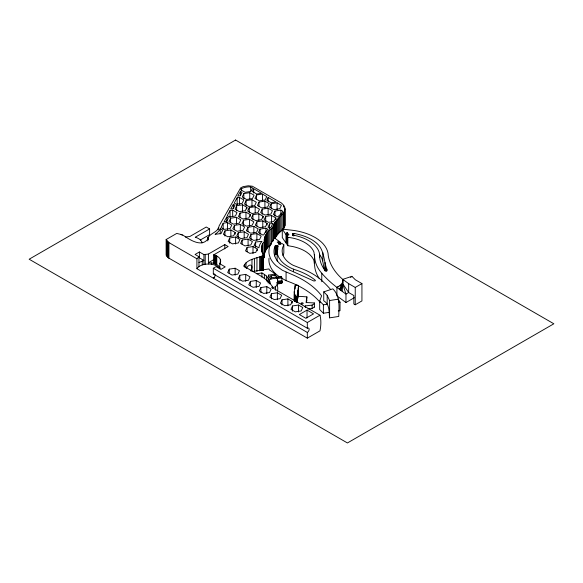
<?xml version="1.0" encoding="UTF-8"?>
<svg xmlns="http://www.w3.org/2000/svg" width="583" height="583" viewBox="0 0 583 583"><rect width="100%" height="100%" fill="white"/><g stroke="black" fill="none" stroke-linecap="round" stroke-linejoin="round"><path stroke-width="0.87" d="M207.803 240.903C206.674 233.142 218.399 233.389 219.091 225.92L240.677 187.857L243.111 186.647L248.205 185.78L252.395 186.239L281.246 202.891C292.892 212.176 273.383 217.955 272.866 227.508C268.063 230.525 263.691 235.7 264.31 241.712C259.085 245.662 263.691 251.258 262.984 255.573C256.513 258.677 247.381 258.728 243.643 266.103L259.829 275.446A55.64 32.123 0 0 1 272.531 286.8L271.642 287.31L319.972 315.214A37.137 21.44 -60 0 1 319.972 330.845L307.314 338.147L307.314 332.448A2.587 1.494 -60 0 0 309.143 329.286A2.587 1.494 -60 0 0 307.314 328.229L213.312 273.959L213.312 268.253L216.125 266.628L220.899 269.382L225.213 266.89L219.769 263.749L220.724 261.162L220.308 259.326A12.986 7.499 0 0 0 217.051 256.177L213.786 254.807L213.786 263.48L217.051 264.842A12.986 7.499 0 0 1 219.959 267.408M275.256 275.329L275.256 273.923L274.782 273.995A25.317 14.619 0 0 0 269.499 270.067L268.952 268.916L252.301 271.569M277.37 284.03L281.778 283.345L281.778 282.332M259.603 270.774L259.654 256.855M256.914 271.416L256.986 257.482M254.363 271.357L254.458 258.284M283.331 213.575L283.331 229.206L284.898 225.577L284.825 208.073M294.24 291.857L294.714 294.612L296.893 297.432L298.525 285.692A2.019 1.166 0 0 0 295.129 285.532L294.24 291.857L294.189 300.522M342.243 291.391L342.775 279.366L351.899 276.327L355.353 279.782L361.934 283.586L361.934 300.915L355.244 304.778L353.845 303.976L353.845 295.53L348.656 292.528L342.775 283.812L343.03 282.318M277.646 283.149L282.055 282.464L281.8 277.581L281.181 276.357L275.89 277.18M294.349 300.529L294.685 298.153M297.009 302.672L297.826 296.783L299.917 296.39L306.898 296.871L306.556 302.679M298.292 296.82L298.525 285.692M306.898 296.871L306.104 302.548L314.324 302.927L314.39 303.707L312.116 305.098L305.346 305.915A8.883 5.13 0 0 1 304.836 306.592M271.438 244.124C267.269 247.126 263.742 251.965 264.31 257.336L263.429 258.575M343.358 279.92A90.329 52.149 0 0 1 328.273 255.806C328.28 251.382 326.196 247.301 323.332 244.037A45.962 26.534 0 0 0 314.703 237.252L311.052 235.379A45.962 26.534 0 0 0 293.679 230.416L282.289 229.126L282.289 237.572L285.969 242.98L286.982 242.747L286.982 234.3L286.187 233.134L287.142 232.581L288.928 234.716L286.894 235.889L287.82 237.245L292.797 238.112A33.639 19.421 0 0 1 306.469 243.563L309.026 245.487A33.639 19.421 0 0 1 313.953 252.133L314.638 257.533A68.721 39.68 0 0 0 321.772 273.267A157.592 90.984 0 0 0 336.916 287.404L340.232 289.933L342.738 283.87L345.967 294.087L345.967 302.533L354.333 297.702M341.091 290.553L342.775 283.812L336.916 287.404L336.916 295.851L345.967 302.533M275.212 245.851L274.564 247.498A40.897 23.611 0 0 0 274.425 254.997L275.293 257.453A40.897 23.611 0 0 0 280.51 264.31L289.175 269.871L313.865 280.999L315.243 280.817L315.396 280.328L313.596 278.893A63.7 36.773 0 0 0 298.102 270.752L293.446 269.164A38.726 22.358 0 0 1 281.035 260.754L279.191 258.174A38.726 22.358 0 0 1 277.639 247.163C279.293 245.356 276.196 244.991 275.212 245.851L275.212 254.297L274.564 255.944M279.825 244.539L279.825 242.856L278.47 241.872L277.173 242.069L279.476 244.029L282.252 243.599L283.826 244.743L282.638 247.666A33.639 19.421 0 0 0 283.979 257.227L285.59 259.464A33.639 19.421 0 0 0 293.089 265.258L300.843 268.297A68.721 39.68 0 0 1 320.883 279.731A157.592 90.984 0 0 1 330.51 289.357M282.937 255.383L283.826 253.19L283.826 244.743M329.519 312.306L323.39 313.253L319.688 309.551L319.688 301.105L321.597 295.763A90.329 52.149 0 0 0 291.449 274.25L282.383 270.272L276.262 265.892A45.962 26.534 0 0 1 270.395 258.189L269.419 255.427A45.962 26.534 0 0 1 270.65 244.262L274.411 237.915L280.678 242.462L280.678 244.146M241.326 188.754L240.83 189.818L245.144 192.31L251.04 191.399L252.621 187.996L250.675 186.873A12.163 7.025 0 0 0 241.326 188.754L241.326 190.488M233.353 208.597L234.934 205.194L233.375 204.29L230.679 209.013L233.353 208.597L233.375 204.29M240.415 195.713L241.996 192.31L240.436 191.413L237.747 196.128L240.415 195.713L240.436 191.413M230.591 218.231L229.01 221.635L233.324 224.127L239.219 223.209L240.801 219.806L236.487 217.313L230.591 218.231L230.591 222.568M224.98 230.875L223.398 234.279L227.713 236.771L233.608 235.853L235.189 232.449L230.875 229.957L224.98 230.875L224.98 236.079M236.662 205.726L235.08 209.129L239.402 211.622L245.297 210.711L246.871 207.308L242.557 204.815L236.662 205.726L236.662 210.937M243.84 193.592L242.266 196.996L246.58 199.488L252.475 198.577L254.057 195.174L249.735 192.681L243.84 193.592L243.84 198.803M240.065 213.072L238.483 216.475L242.805 218.968L248.701 218.057L250.275 214.653L245.96 212.161L240.065 213.072L240.065 217.415M234.417 225.388L232.836 228.791L237.157 231.283L243.053 230.365L244.627 226.962L240.313 224.47L234.417 225.388L234.417 229.724M246.077 200.625L244.503 204.028L248.817 206.52L254.713 205.61L256.294 202.206L251.973 199.714L246.077 200.625L246.077 205.835M229.731 237.973L228.15 241.377L232.464 243.869L238.36 242.958L239.941 239.555L235.627 237.062L229.731 237.973L229.731 243.184M253.707 188.746L252.417 191.53L256.731 194.022L261.541 193.272L253.707 188.746L253.707 193.09M249.262 207.635L247.688 211.039L252.002 213.531L257.897 212.62L259.479 209.217L255.157 206.725L249.262 207.635L249.262 212.846M243.585 220.228L242.003 223.632L246.317 226.124L252.213 225.213L253.794 221.81L249.48 219.317L243.585 220.228L243.585 225.439M238.287 232.697L236.705 236.1L241.019 238.593L246.915 237.682L248.496 234.279L244.182 231.786L238.287 232.697L238.287 237.908M256.556 194.962L254.975 198.366L259.289 200.858L265.185 199.947L266.766 196.544L262.452 194.052L256.556 194.962L256.556 199.306M252.935 214.697L251.353 218.1L255.667 220.593L261.563 219.682L263.144 216.278L258.83 213.786L252.935 214.697L252.935 219.908M259.02 202.046L257.438 205.449L261.752 207.942L267.648 207.031L269.229 203.627L264.915 201.135L259.02 202.046L259.02 206.389M247.95 227.283L246.369 230.686L250.683 233.178L256.578 232.267L258.16 228.864L253.845 226.372L247.95 227.283L247.95 231.626M242.193 239.999L240.611 243.403L244.926 245.895L250.821 244.984L252.403 241.581L248.088 239.088L242.193 239.999L242.193 244.343M229.257 269.149L227.676 272.553L231.99 275.045L237.886 274.134L239.467 270.731L235.153 268.238L229.257 269.149L229.257 273.493M262.233 209.137L260.652 212.54L264.966 215.032L270.862 214.121L272.443 210.718L268.129 208.226L262.233 209.137L262.233 214.347M250.974 234.504L249.393 237.908L253.707 240.4L259.603 239.489L261.184 236.086L256.87 233.594L250.974 234.504L250.974 239.715M256.892 221.773L255.31 225.176L259.624 227.669L265.52 226.758L267.101 223.355L262.787 220.862L256.892 221.773L256.892 226.109M268.122 197.455L266.832 200.231L271.146 202.724L275.963 201.98L268.122 197.455L268.122 201.798M247.097 247.454L245.516 250.858L249.83 253.35L255.726 252.439L257.307 249.036L252.993 246.543L247.097 247.454L247.097 251.798M271.19 203.737L269.608 207.14L273.923 209.632L279.818 208.721L281.4 205.311L277.085 202.826L271.19 203.737L271.19 208.073M265.695 216.439L264.114 219.842L268.428 222.334L273.66 221.525L275.905 218.02L271.591 215.528L265.695 216.439L265.695 221.649M260.062 229.104L258.488 232.508L262.802 235L263.873 234.832A21.498 12.411 0 0 1 268.136 229.447L265.957 228.193L260.062 229.104L260.062 234.315M239.802 275.285L238.228 278.689L242.543 281.181L248.438 280.263L250.02 276.859L245.698 274.374L239.802 275.285L239.802 280.489M255.631 241.996L254.05 245.399L258.939 247.804A27.343 15.785 0 0 1 261.986 241.347L255.631 241.996L255.631 247.207M274.987 211.046L273.405 214.449L277.719 216.942L281.334 213.502A8.468 4.89 0 0 0 282.799 211.243L280.882 210.135L274.987 211.046L274.987 216.257M269.594 223.901L268.012 227.304L269.667 228.259A7.142 4.125 0 0 1 271.394 226.947A24.493 14.138 0 0 1 272.924 223.391L269.594 223.901L269.594 228.244M250.355 281.414L248.773 284.817L253.095 287.31L258.99 286.399L260.565 282.995L256.25 280.503L250.355 281.414L250.355 285.757M260.907 287.55L259.326 290.953L263.647 293.446L269.543 292.535L271.117 289.132L266.803 286.639L260.907 287.55L260.907 292.761M271.459 293.686L269.878 297.09L274.192 299.582L280.088 298.671L281.669 295.268L277.355 292.775L271.459 293.686L271.459 298.89M282.012 299.815L280.43 303.218L284.744 305.711L290.64 304.8L292.221 301.396L287.907 298.904L282.012 299.815L282.012 305.026M292.557 305.951L290.983 309.354L295.297 311.847L301.192 310.936L302.774 307.533L298.452 305.04L292.557 305.951L292.557 311.162M223.18 223.231L221.044 227.501L224.295 229.374L230.19 228.463L231.772 225.06L227.457 222.568L223.18 223.231L223.18 229.308M230.059 210.543L227.232 215.623L229.527 216.942L235.423 216.031L236.997 212.627L232.683 210.135L230.059 210.543L230.059 217.488M237.143 197.797L234.235 203.03L236.326 204.239L242.222 203.329L243.803 199.925L239.489 197.433L237.143 197.797L237.143 204.742M226.816 216.956L224.127 221.671L226.794 221.256L228.376 217.853L226.816 216.956L226.816 222.159M339.444 289.343L342.775 283.812L339.984 286.107L343.161 281.574M282.012 214.602L282.012 230.227L278.506 233.484L274.987 238.177L274.987 222.553M207.803 239.168C201.128 247.964 188.892 239.081 182.508 234.84L176.744 233.419L166.14 239.54L166.14 255.165L168.21 257.744L307.314 338.147M307.314 332.448L196.916 268.705L196.916 258.779L198.949 256.709L195.072 254.472L199.393 251.98L203.933 254.603L208.415 254.057L224.79 244.598L228.135 246.529L213.786 254.807M196.916 268.705C200.144 264.208 206.506 263.64 211.6 264.223A12.986 7.499 0 0 1 219.959 268.661M340.275 289.132L339.874 289.671L340.341 289.664L340.159 288.155M339.933 289.715L345.967 294.087L348.656 292.528L348.656 283.644L342.775 279.366L343.03 280.838M350.616 277.472L351.899 276.327M292.549 233.885L292.389 234.993L294.553 235.372A38.704 22.343 0 0 1 310.287 241.646L313.224 243.854A38.704 22.343 0 0 1 319.644 254.261L319.695 257.387A63.7 36.773 0 0 0 324.155 269.2C324.294 271.816 328.79 271.357 326.691 268.799C323.856 260.995 324.286 251.922 318.828 245.37A40.897 23.611 0 0 0 311.147 239.329L307.897 237.667A40.897 23.611 0 0 0 296.587 233.994C295.166 233.528 291.529 232.653 292.549 235.568M198.949 262.569L203.933 260.463L199.393 257.839L199.393 251.98M275.212 254.297L277.282 253.926M307.882 308.99L312.116 308.473L314.39 307.088L314.324 302.927M200.326 239.999L209.603 234.643L209.603 228.944L195.254 237.223L195.997 237.456A12.986 7.499 0 0 1 201.776 241.741L202.053 242.965M213.874 259.573L208.415 262.722L214.223 263.224L214.223 254.56L216.781 256.032L216.781 264.704M214.719 277.362L213.312 278.178L214.223 277.362A2.587 1.494 -60 0 0 215.076 274.498M307.037 310.098L299.341 314.543L305.849 318.303L313.545 313.858L307.037 310.098L307.037 317.917M348.656 283.644L355.244 287.448L361.934 283.586M213.312 268.253L307.314 322.523L319.972 315.214M279.825 242.856L280.678 242.462M336.916 287.404L338.446 286.756M323.733 291.879L332.857 288.84C340.334 296.302 338.993 306.804 338.745 316.445L329.599 317.859C328.783 311.883 330.029 304.523 323.733 300.762L323.733 291.879L327.187 295.333L329.599 300.529L329.599 317.859M185.409 237.019L189.883 236.472L206.265 227.013L209.603 228.944M272.582 287.565L275.54 286.858A25.317 14.619 0 0 0 277.486 278.718L277.158 278.011L270.323 279.068L268.486 275.11L275.322 274.054L275.322 275.657M282.289 229.126L285.969 234.526L286.982 234.3M256.841 273.748L261.913 272.939C266.008 275.016 270.155 278.74 269.995 283.717M270.876 279.395L270.876 275.883L275.81 275.118L276.663 276.94L276.663 278.703M276.663 276.94L271.729 277.712L270.876 275.883M276.24 277.705L281.538 276.889M277.464 278.565L281.88 277.88M277.472 281.298L281.88 280.605M277.02 282.376L282.318 281.553M276.998 282.704L282.296 281.888M276.903 283.09L282.194 282.274M277.464 283.127L282.055 282.464M329.599 300.529L338.745 299.115M319.688 301.105L323.39 304.807L327.187 304.217L327.187 295.333M338.548 302.46L340.013 302.234L340.013 310.681L338.264 310.95M286.894 235.889L286.894 244.335L287.82 245.691L292.797 246.558A33.639 19.421 0 0 1 306.469 252.009L309.026 253.933A33.639 19.421 0 0 1 313.953 260.579L314.638 265.979A68.721 39.68 0 0 0 319.462 278.732M306.272 300.063L306.898 300.252M281.079 277.88L286.071 280.627L291.449 282.697A90.329 52.149 0 0 1 320.074 302.3M220.257 228.725L222.691 230.132L221.11 233.535L215.04 234.344A24.872 14.356 0 0 0 220.257 228.725L220.257 233.929M180.861 234.395L182.377 235.27M214.952 263.64L216.41 264.485M166.14 239.54L168.917 242.608L196.916 258.779M279.126 276.626L276.262 274.338A45.962 26.534 0 0 1 270.395 266.635L269.419 263.873A45.962 26.534 0 0 1 269.003 258.254M338.366 300.172L340.013 302.234L338.271 299.669M319.448 254.625C323.82 259.034 322.639 265.586 325.008 270.891L325.008 262.445M281.261 282.238L281.778 283.345M263.246 269.353L263.436 270.286L263.443 254.348M340.924 286.887L341.215 287.557M314.324 306.308L314.39 307.088M268.486 275.11L268.486 276.874M355.244 287.448L355.244 304.778M326.691 268.799L326.691 271.328M325.343 263.385L325.343 270.986M323.39 304.807L323.39 313.253M322.836 252.483L322.836 260.929M321.772 273.267L321.772 281.713M319.644 254.268L319.644 257.642M314.594 254.501L314.594 262.948M312.116 305.098L312.116 308.473M307.314 322.523L307.314 328.229M305.346 305.915L305.346 307.605M298.452 305.04L298.452 311.985M297.826 290.698L297.826 298.467M296.871 297.374L296.893 302.65M296.754 297.148L296.754 301.447M296.609 296.922L296.609 302.081M296.434 296.711L296.434 301.87M295.617 295.894L295.617 301.914M295.268 295.479L295.268 301.498M295.129 285.532L295.129 288.971M294.969 295.049L294.969 301.068M294.714 294.612L294.714 301.491M294.502 294.16L294.502 301.039M294.349 293.708L294.349 301.447M293.796 233.491L293.796 236.028M293.504 233.521L293.504 235.211M293.446 269.164L293.446 271.7M293.227 233.572L293.227 235.262M292.972 233.652L292.972 235.343M292.746 233.761L292.746 235.445M292.221 301.396L292.221 303.131M287.82 237.245L287.82 245.691M287.907 298.904L287.907 305.849M287.142 232.581L287.142 235.962M286.071 272.181L286.071 280.627M285.969 234.526L285.969 242.98M284.934 209.006L284.898 225.577M284.723 210.878L284.723 226.51M284.395 211.804L284.395 227.428M283.936 212.7L283.936 228.332M283.637 205.34L283.637 207.082M280.882 210.135L280.882 214.478M280.766 215.659L280.766 231.283M279.592 216.745L279.592 232.377M278.506 217.86L278.506 233.484M278.47 241.872L278.47 244.408M277.785 245.647L277.785 249.874M277.501 218.997L277.501 234.628M277.544 245.552L277.544 249.779M277.486 278.718L277.486 286.319A25.317 14.619 0 0 1 277.282 291.289M277.282 245.479L277.282 249.706M277.355 292.775L277.355 299.72M277.136 249.947L277.136 258.393A38.704 22.343 0 0 0 277.224 261.177M277.085 202.826L277.085 209.771M276.998 245.436L276.998 253.882M276.706 245.414L276.706 253.86M276.575 220.163L276.575 235.787M276.422 245.428L276.422 253.875M276.131 245.465L276.131 253.911M275.905 218.02L275.905 219.755M275.861 245.523L275.861 253.969M275.737 221.343L275.737 236.975M275.613 245.611L275.613 254.057M275.54 286.858L275.54 290.232M275.395 245.72L275.395 254.166M274.782 273.995L274.782 275.686M274.323 223.77L274.323 238.527M273.748 225.002L273.748 238.892M273.259 226.255L273.259 240.145M272.866 227.508L272.866 241.398M272.531 286.8L272.531 288.403M271.591 215.528L271.591 222.473M271.438 228.5L271.438 243.257M270.126 229.534L270.126 245.166M269.849 281.698L269.849 283.382M269.193 279.709L269.193 283.936M268.931 230.62L268.931 246.252M268.129 208.226L268.129 215.171M268.042 277.807L268.042 282.872M267.867 231.75L267.867 247.381M267.101 223.355L267.101 225.089M266.934 232.916L266.934 248.547M266.803 286.639L266.803 293.584M266.424 276.014L266.424 281.086M266.132 234.118L266.132 249.743M265.957 228.193L265.957 232.537M265.469 235.35L265.469 250.974M264.915 201.135L264.915 208.08M264.952 236.596L264.952 252.22M264.573 237.864L264.573 253.488M264.339 239.147L264.31 257.336M264.361 274.382L264.361 278.608M263.385 254.035L263.356 270.599M263.246 253.722L263.203 270.038M263.144 216.278L263.144 218.013M262.984 243.57L262.984 253.984M262.984 255.573L262.984 270.33M262.787 220.862L262.787 227.807M262.7 255.842L262.7 270.599M262.452 194.052L262.452 200.997M262.35 256.09L262.35 269.98M262.088 245.509L262.088 252.454M261.956 256.301L261.956 270.191M261.913 272.939L261.913 277.165M261.636 247.498L261.636 251.841M261.512 256.491L261.512 270.381M258.83 213.786L258.83 220.731M257.307 249.036L257.307 250.77M256.87 233.594L256.87 240.539M256.25 280.503L256.25 287.448M255.157 206.725L255.157 212.802M253.845 226.372L253.845 233.317M252.993 246.543L252.993 253.488M251.973 199.714L251.973 206.659M251.965 259.318L251.965 271.474M250.675 186.873L250.675 191.209M250.275 214.653L250.275 216.388M249.735 192.681L249.735 198.759M249.48 219.317L249.48 226.262M248.088 239.088L248.088 246.033M246.871 207.308L246.871 209.042M245.96 212.161L245.96 219.106M246.019 262.751L246.019 267.961M245.698 274.374L245.698 281.319M244.758 264.544L244.758 267.145M244.182 231.786L244.182 237.864M242.557 204.815L242.557 211.76M240.313 224.47L240.313 231.415M239.489 197.433L239.489 204.378M236.487 217.313L236.487 224.258M235.627 237.062L235.627 244.007M235.189 232.449L235.189 234.191M235.153 268.238L235.153 275.183M232.683 210.135L232.683 216.213M230.875 229.957L230.875 236.035M227.457 222.568L227.457 229.513M224.79 244.598L224.79 248.934M220.308 259.326L220.308 263.654M219.769 263.749L219.769 268.77M218.246 228.011L218.246 229.746M216.264 255.762L216.264 264.427M215.419 255.383L215.419 264.048M214.529 255.041L214.529 263.713M211.6 262.962L211.6 264.223M208.415 254.057L208.415 263.975M208.291 237.055L208.291 239.657M208.153 237.325L208.153 239.059M208.044 237.602L208.044 239.336M207.956 237.879L207.956 239.613M205.231 254.297L205.231 264.223M203.933 254.603L203.933 264.529M202.257 260.863L202.257 264.93M198.949 256.709L198.949 266.635M168.917 242.608L168.917 258.233M168.21 242.12L168.21 257.744M167.314 241.318L167.314 256.943M166.621 240.451L166.621 256.075M213.312 273.959A2.587 1.494 -60 0 1 214.223 273.711M246.434 268.617A4.176 2.412 -60 0 1 251.084 265.229A4.176 2.412 -60 0 1 250.471 270.949M298.117 294.845A2.019 1.166 0 0 1 298.525 295.151M261.031 256.644L260.98 270.548L261.031 256.644M235.576 140.037L29.15 259.216L347.424 442.963L553.85 323.784L235.576 140.037M301.557 303.874A1.035 0.598 0 0 0 303.175 303.43A1.035 0.598 0 0 0 301.695 302.839A1.035 0.598 0 0 0 301.557 303.874"/></g></svg>
